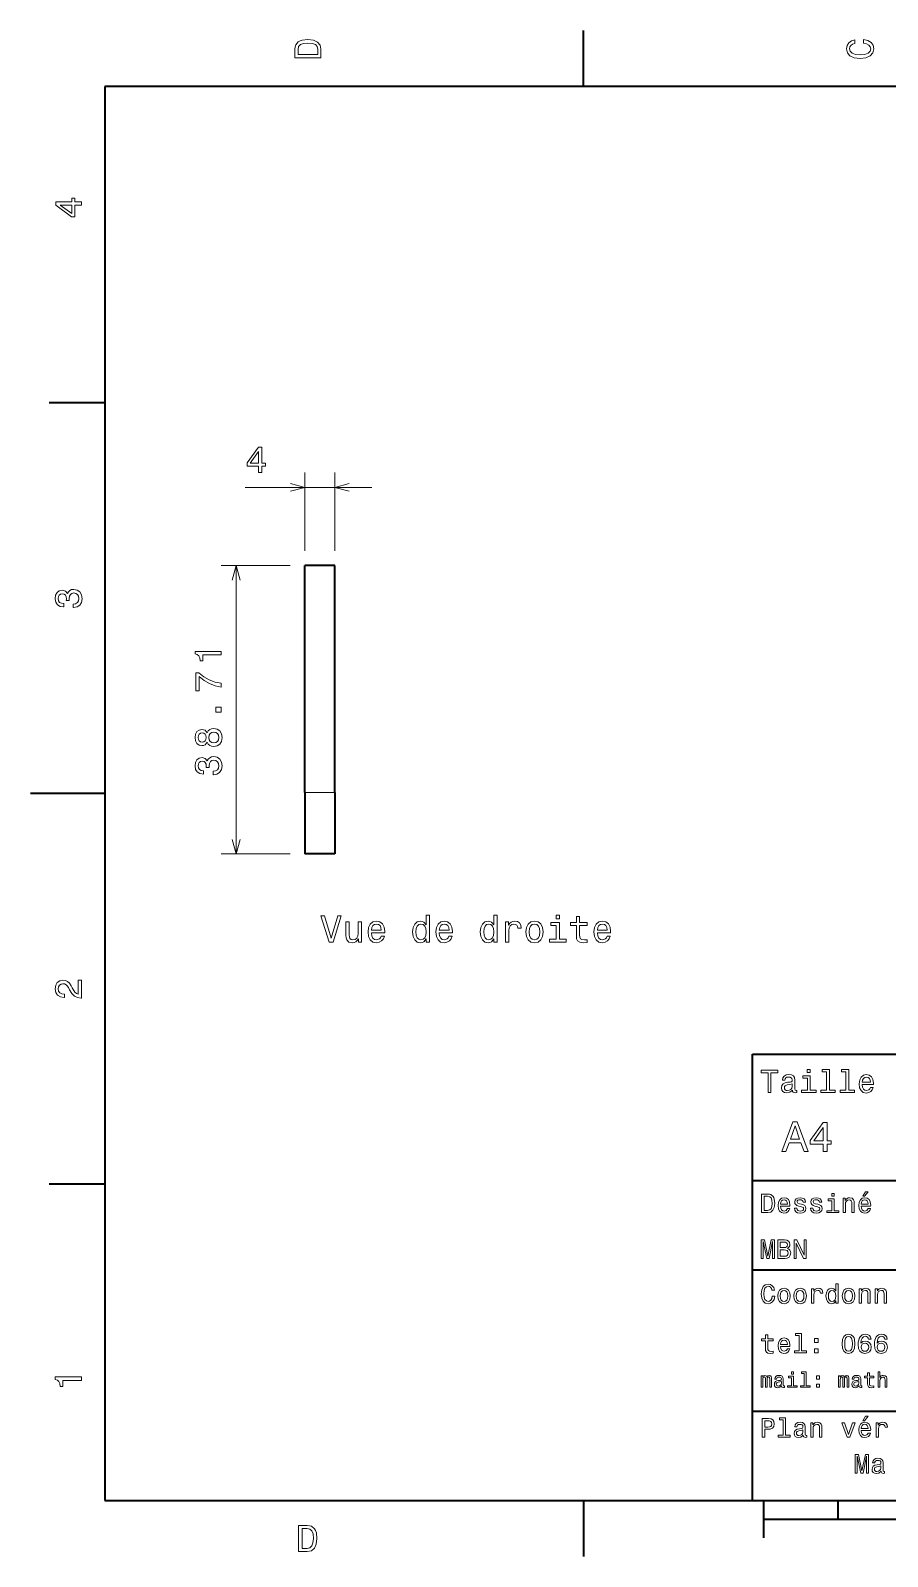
# Model space of a CAD drawing. Extents: x 0 to 297, y 0 to 210.
# Drawn here: x 0 to 115.2, y 2.5 to 207.5 of the extents above; entities that cross this region are included whole.
import ezdxf

# ---------------------------------------------------------------- set-up
doc = ezdxf.new("R2010")
doc.units = 0

msp = doc.modelspace()

# ---------------------------------------------------------------- linework, layer by layer
at = {"color": 7, "lineweight": 35, "ltscale": 0.1875}
for p, q in [((74.300003, 200), (74.300003, 207.5)), ((10, 157.5), (2.5, 157.5)), ((10, 52.5), (2.5, 52.5)), ((74.300003, 10), (74.300003, 2.5))]:
    msp.add_line(p, q, dxfattribs=at)
at = {"color": 7, "lineweight": 35}
for p, q in [((287, 200), (10, 200)), ((10, 200), (10, 10)), ((36.885075, 105.122139), (36.885075, 135.609818)), ((40.885075, 105.122139), (40.885075, 135.609818)), ((97, 10), (97, 70)), ((97, 70), (287, 70)), ((97, 53), (162, 53)), ((97, 41), (162, 41)), ((97, 22), (162, 22)), ((10, 10), (287, 10)), ((97, 10), (287, 10)), ((98.5, 7.5), (198.5, 7.5))]:
    msp.add_line(p, q, dxfattribs=at)
at = {"color": 7, "lineweight": 13, "ltscale": 0.262699}
for p, q in [((36.885075, 137.609818), (36.885075, 148.117783)), ((40.885075, 137.609818), (40.885075, 148.117783))]:
    msp.add_line(p, q, dxfattribs=at)
at = {"color": 7, "lineweight": 13, "ltscale": 0.425901}
msp.add_line((28.849052, 146.117783), (45.885075, 146.117783), dxfattribs=at)
at = {"color": 7, "lineweight": 13, "ltscale": 0.231295}
for p, q in [((34.885075, 135.609818), (25.633284, 135.609818)), ((34.885075, 96.904083), (25.633284, 96.904083))]:
    msp.add_line(p, q, dxfattribs=at)
at = {"color": 7, "lineweight": 13}
msp.add_line((27.633284, 96.904083), (27.633284, 135.609818), dxfattribs=at)
at = {"color": 7, "lineweight": 35, "ltscale": 0.1}
for p, q in [((40.885075, 135.609818), (36.885075, 135.609818)), ((40.885075, 96.904083), (36.885075, 96.904083))]:
    msp.add_line(p, q, dxfattribs=at)
at = {"color": 7, "lineweight": 35, "ltscale": 0.25}
msp.add_line((10, 105), (0, 105), dxfattribs=at)
at = {"color": 7, "lineweight": 13, "ltscale": 0.1}
msp.add_line((40.885075, 105.122139), (36.885075, 105.122139), dxfattribs=at)
at = {"color": 7, "lineweight": 35, "ltscale": 0.205451}
for p, q in [((36.885075, 105.122139), (36.885075, 96.904083)), ((40.885075, 105.122139), (40.885075, 96.904083))]:
    msp.add_line(p, q, dxfattribs=at)
at = {"color": 7, "lineweight": 35, "ltscale": 0.125}
msp.add_line((98.5, 10), (98.5, 5), dxfattribs=at)
at = {"color": 7, "lineweight": 35, "ltscale": 0.0625}
msp.add_line((108.5, 10), (108.5, 7.5), dxfattribs=at)
at = {"color": 7, "lineweight": 13}
for points in [[(35.533215, 204.994965), (35.533215, 203.829971), (39.033215, 203.829971), (39.033215, 204.994965), (38.922264, 205.544678), (38.584366, 205.953171), (38.034657, 206.205338), (37.283215, 206.296112), (36.516644, 206.215424), (36.21405, 206.114563), (35.971977, 205.973343), (35.644165, 205.56485), (35.563473, 205.297562)], [(35.951801, 204.959656), (36.027451, 205.342941), (36.259438, 205.605194), (36.672985, 205.761536), (37.283215, 205.811966), (37.873272, 205.756485), (38.286816, 205.600143), (38.533936, 205.332855), (38.614628, 204.959656), (38.614628, 204.298996), (35.951801, 204.298996)], [(111.93206, 205.817017), (112.35569, 205.716141), (112.658287, 205.549713), (112.844887, 205.317734), (112.905403, 205.045395), (112.814629, 204.71759), (112.54229, 204.460388), (112.098488, 204.28891), (111.483215, 204.233429), (110.872986, 204.28891), (110.424141, 204.455338), (110.151802, 204.71254), (110.055984, 205.045395), (110.106415, 205.287476), (110.247627, 205.494247), (110.474571, 205.655624), (110.787247, 205.766571), (110.787247, 206.245682), (110.308144, 206.094391), (109.94503, 205.832138), (109.718086, 205.474075), (109.637398, 205.045395), (109.763474, 204.510818), (110.116501, 204.10231), (110.696472, 203.840057), (111.483215, 203.749283), (112.269958, 203.840057), (112.84993, 204.10231), (113.208, 204.510818), (113.329041, 205.045395), (113.233215, 205.51442), (112.965927, 205.892654), (112.527161, 206.159943), (111.93206, 206.301163)], [(6.833213, 184.02739), (6.833213, 184.481277), (5.965778, 184.481277), (5.965778, 184.98056), (5.56232, 184.98056), (5.56232, 184.481277), (3.408862, 184.481277), (3.408862, 184.022339), (5.521974, 182.489197), (5.965778, 182.489197), (5.965778, 184.02739)], [(5.56232, 182.912827), (3.993876, 184.02739), (5.56232, 184.02739)], [(30.644442, 148.117783), (31.098331, 148.117783), (31.098331, 148.985214), (31.597612, 148.985214), (31.597612, 149.388672), (31.098331, 149.388672), (31.098331, 151.54213), (30.639399, 151.54213), (29.106256, 149.429016), (29.106256, 148.985214), (30.644442, 148.985214)], [(29.529888, 149.388672), (30.644442, 150.957123), (30.644442, 149.388672)], [(5.73379, 129.979111), (5.769093, 129.979111), (6.253242, 130.059799), (6.616354, 130.296829), (6.848343, 130.670029), (6.934078, 131.164276), (6.848343, 131.688766), (6.626441, 132.082138), (6.273415, 132.334305), (5.819525, 132.425079), (5.521974, 132.384735), (5.279899, 132.273788), (5.0933, 132.092224), (4.957133, 131.850143), (4.684798, 132.177963), (4.251081, 132.293961), (3.857709, 132.218307), (3.560158, 132.00145), (3.373559, 131.648422), (3.307997, 131.164276), (3.388689, 130.710388), (3.610591, 130.362396), (3.963617, 130.135452), (4.432637, 130.059799), (4.46794, 130.059799), (4.46794, 130.508652), (4.145173, 130.548996), (3.913184, 130.680115), (3.771974, 130.891937), (3.721542, 131.189484), (3.761888, 131.451736), (3.867795, 131.643372), (4.039265, 131.759369), (4.271254, 131.804764), (4.518372, 131.759369), (4.684798, 131.638336), (4.785663, 131.426514), (4.815922, 131.139053), (4.810879, 130.942368), (5.209294, 130.942368), (5.199208, 131.189484), (5.244596, 131.507217), (5.365634, 131.744247), (5.56232, 131.885452), (5.819525, 131.935883), (6.112032, 131.880417), (6.328891, 131.734161), (6.465058, 131.502167), (6.510447, 131.194534), (6.460014, 130.876801), (6.308718, 130.644821), (6.066643, 130.498566), (5.73379, 130.443085)], [(25.633284, 123.638214), (25.633284, 124.097153), (22.108067, 124.097153), (22.108067, 123.754211), (22.415705, 123.663429), (22.622477, 123.481873), (22.743515, 123.204498), (22.783859, 122.821213), (23.14193, 122.821213), (23.14193, 123.638214)], [(25.633284, 119.291962), (25.633284, 119.801331), (24.801151, 119.967751), (24.024494, 120.260262), (23.303312, 120.673805), (22.62752, 121.213432), (22.208933, 121.213432), (22.208933, 118.812851), (22.667866, 118.812851), (22.667866, 120.729279), (23.348701, 120.174522), (24.059797, 119.755936), (24.81628, 119.463432)], [(25.633284, 115.908966), (25.633284, 116.604927), (24.881844, 116.604927), (24.881844, 115.908966)], [(23.747116, 111.895561), (23.888327, 111.638359), (24.085012, 111.461845), (24.33213, 111.350891), (24.629681, 111.31559), (25.078529, 111.396286), (25.426512, 111.628273), (25.648413, 112.006516), (25.734148, 112.52092), (25.648413, 113.030289), (25.426512, 113.408531), (25.078529, 113.640518), (24.629681, 113.726257), (24.33213, 113.685905), (24.085012, 113.580002), (23.888327, 113.398445), (23.747116, 113.146286), (23.62608, 113.348015), (23.459652, 113.48922), (23.257923, 113.574959), (23.010805, 113.605217), (22.652737, 113.524529), (22.365273, 113.312714), (22.178673, 112.969772), (22.108067, 112.52092), (22.178673, 112.067032), (22.365273, 111.724091), (22.652737, 111.507233), (23.010805, 111.431587), (23.257923, 111.456802), (23.459652, 111.542534)], [(23.051151, 111.91069), (22.829248, 111.951035), (22.65778, 112.072075), (22.551872, 112.263718), (22.511526, 112.52092), (22.551872, 112.773087), (22.65778, 112.964729), (22.829248, 113.085762), (23.051151, 113.131157), (23.278097, 113.085762), (23.454609, 112.964729), (23.570604, 112.773087), (23.605906, 112.52092), (23.565559, 112.263718), (23.454609, 112.072075), (23.278097, 111.951035)], [(24.619595, 111.799744), (24.352304, 111.845131), (24.150574, 111.991386), (24.019451, 112.21833), (23.974062, 112.52092), (24.019451, 112.818474), (24.150574, 113.045418), (24.352304, 113.191673), (24.619595, 113.242104), (24.907059, 113.191673), (25.123919, 113.045418), (25.265127, 112.818474), (25.310516, 112.52092), (25.265127, 112.21833), (25.123919, 111.991386), (24.907059, 111.845131)], [(24.533859, 107.514008), (24.569162, 107.514008), (25.053312, 107.594696), (25.416426, 107.831726), (25.648413, 108.204926), (25.734148, 108.699165), (25.648413, 109.223663), (25.426512, 109.617035), (25.073484, 109.869194), (24.619595, 109.959976), (24.322044, 109.919624), (24.079969, 109.808678), (23.89337, 109.627121), (23.757202, 109.38504), (23.484869, 109.712852), (23.051151, 109.82885), (22.65778, 109.753197), (22.360229, 109.536339), (22.17363, 109.183319), (22.108067, 108.699165), (22.188759, 108.245277), (22.410662, 107.897293), (22.763687, 107.670349), (23.232708, 107.594696), (23.268009, 107.594696), (23.268009, 108.043549), (22.945244, 108.083893), (22.713255, 108.215012), (22.572044, 108.426834), (22.521612, 108.72438), (22.561958, 108.986633), (22.667866, 109.178268), (22.839336, 109.294266), (23.071323, 109.339653), (23.318441, 109.294266), (23.484869, 109.173225), (23.585733, 108.961411), (23.615992, 108.67395), (23.610949, 108.477264), (24.009365, 108.477264), (23.999277, 108.72438), (24.044666, 109.042107), (24.165705, 109.279137), (24.362391, 109.420349), (24.619595, 109.470779), (24.912102, 109.415306), (25.128962, 109.269051), (25.265127, 109.037064), (25.310516, 108.729424), (25.260084, 108.411697), (25.108788, 108.17971), (24.866713, 108.033463), (24.533859, 107.977982)], [(41.280609, 88.552498), (40.403088, 85.571953), (39.500347, 88.552498), (39.02124, 88.552498), (40.150925, 85.047455), (40.655247, 85.047455), (41.759716, 88.552498)], [(53.167496, 85.466042), (53.167496, 85.047455), (53.611298, 85.047455), (53.611298, 88.668495), (53.172539, 88.668495), (53.172539, 87.342125), (52.834641, 87.72541), (52.627869, 87.816185), (52.390839, 87.851486), (51.962166, 87.750626), (51.629311, 87.468201), (51.412453, 87.014313), (51.336803, 86.404083), (51.412453, 85.793854), (51.629311, 85.334915), (51.962166, 85.047455), (52.390839, 84.951637), (52.627869, 84.986938), (52.839684, 85.077713)], [(62.275566, 85.466042), (62.275566, 85.047455), (62.719368, 85.047455), (62.719368, 88.668495), (62.280609, 88.668495), (62.280609, 87.342125), (61.942711, 87.72541), (61.735939, 87.816185), (61.498909, 87.851486), (61.070236, 87.750626), (60.737381, 87.468201), (60.520523, 87.014313), (60.444874, 86.404083), (60.520523, 85.793854), (60.737381, 85.334915), (61.070236, 85.047455), (61.498909, 84.951637), (61.735939, 84.986938), (61.947754, 85.077713)], [(71.091125, 88.668495), (70.622101, 88.668495), (70.622101, 88.164169), (71.091125, 88.164169)], [(73.350494, 87.286652), (73.350494, 85.930023), (73.380753, 85.491257), (73.521957, 85.188667), (73.804382, 85.012154), (74.283493, 84.951637), (74.807983, 84.976852), (74.807983, 85.360138), (74.424698, 85.329872), (74.076714, 85.370224), (73.890121, 85.4963), (73.809425, 85.708115), (73.794296, 86.005669), (73.794296, 87.286652), (74.807983, 87.286652), (74.807983, 87.664886), (73.794296, 87.664886), (73.794296, 88.45668), (73.350494, 88.45668), (73.350494, 87.664886), (72.583923, 87.664886), (72.583923, 87.286652)], [(44.483059, 87.755669), (44.039253, 87.755669), (44.039253, 86.192268), (43.988823, 85.829155), (43.842567, 85.56691), (43.615623, 85.405525), (43.318073, 85.355095), (43.081039, 85.395439), (42.929745, 85.516472), (42.844009, 85.723244), (42.823837, 86.015755), (42.823837, 87.755669), (42.380032, 87.755669), (42.380032, 85.97541), (42.395161, 85.61734), (42.490982, 85.319786), (42.783489, 85.047455), (43.25251, 84.951637), (43.504669, 84.986938), (43.721531, 85.077713), (43.908131, 85.234055), (44.059425, 85.460999), (44.059425, 85.047455), (44.483059, 85.047455)], [(45.819511, 86.272957), (47.59473, 86.272957), (47.599773, 86.479729), (47.519081, 87.0597), (47.29718, 87.493423), (46.944153, 87.755669), (46.475132, 87.851486), (46.016197, 87.750626), (45.663174, 87.468201), (45.436226, 87.00927), (45.355537, 86.404083), (45.431183, 85.783768), (45.658131, 85.329872), (46.006111, 85.047455), (46.460003, 84.951637), (46.853374, 85.017197), (47.17614, 85.188667), (47.413174, 85.460999), (47.549339, 85.824112), (47.11058, 85.824112), (47.019802, 85.622383), (46.888676, 85.471085), (46.51548, 85.350052), (46.228016, 85.405525), (46.011154, 85.582039), (45.869946, 85.869499), (45.819511, 86.257828)], [(45.819511, 86.646156), (45.874989, 86.994141), (46.011154, 87.251343), (46.217926, 87.407684), (46.490261, 87.463158), (46.757553, 87.407684), (46.964325, 87.251343), (47.090408, 86.994141), (47.135796, 86.646156)], [(52.466488, 87.453072), (52.758995, 87.382469), (52.980896, 87.185783), (53.112022, 86.857971), (53.162453, 86.404083), (53.112022, 85.945152), (52.980896, 85.61734), (52.758995, 85.415611), (52.466488, 85.350052), (52.18911, 85.415611), (51.977295, 85.61734), (51.836082, 85.950195), (51.790695, 86.404083), (51.836082, 86.852928), (51.977295, 87.18074), (52.18911, 87.382469)], [(54.927582, 86.272957), (56.702797, 86.272957), (56.70784, 86.479729), (56.627151, 87.0597), (56.405251, 87.493423), (56.052223, 87.755669), (55.583202, 87.851486), (55.124268, 87.750626), (54.77124, 87.468201), (54.544296, 87.00927), (54.463604, 86.404083), (54.539253, 85.783768), (54.766197, 85.329872), (55.114182, 85.047455), (55.568069, 84.951637), (55.961445, 85.017197), (56.28421, 85.188667), (56.52124, 85.460999), (56.65741, 85.824112), (56.218651, 85.824112), (56.127869, 85.622383), (55.996746, 85.471085), (55.62355, 85.350052), (55.336082, 85.405525), (55.119225, 85.582039), (54.978012, 85.869499), (54.927582, 86.257828)], [(54.927582, 86.646156), (54.983055, 86.994141), (55.119225, 87.251343), (55.325996, 87.407684), (55.598331, 87.463158), (55.865623, 87.407684), (56.072395, 87.251343), (56.198475, 86.994141), (56.243866, 86.646156)], [(61.574558, 87.453072), (61.867065, 87.382469), (62.088966, 87.185783), (62.220093, 86.857971), (62.270523, 86.404083), (62.220093, 85.945152), (62.088966, 85.61734), (61.867065, 85.415611), (61.574558, 85.350052), (61.29718, 85.415611), (61.085365, 85.61734), (60.944153, 85.950195), (60.898766, 86.404083), (60.944153, 86.852928), (61.085365, 87.18074), (61.29718, 87.382469)], [(63.813751, 85.047455), (64.257553, 85.047455), (64.257553, 86.595726), (64.30294, 86.968925), (64.43911, 87.236214), (64.661011, 87.397598), (64.958565, 87.453072), (65.180466, 87.41777), (65.346893, 87.31691), (65.447754, 87.145439), (65.483063, 86.913452), (65.931908, 86.913452), (65.871384, 87.321953), (65.704956, 87.614456), (65.427582, 87.79097), (65.049339, 87.851486), (64.792137, 87.811142), (64.570236, 87.710281), (64.37355, 87.538811), (64.217209, 87.306824), (64.217209, 87.755669), (63.813751, 87.755669)], [(66.552223, 86.39904), (66.632912, 85.783768), (66.864899, 85.329872), (67.233055, 85.047455), (67.727295, 84.951637), (68.216484, 85.047455), (68.584641, 85.324829), (68.816635, 85.778725), (68.902367, 86.39904), (68.816635, 87.014313), (68.584641, 87.473244), (68.216484, 87.750626), (67.727295, 87.851486), (67.233055, 87.750626), (66.864899, 87.468201), (66.632912, 87.014313)], [(67.006111, 86.404083), (67.051498, 86.857971), (67.192711, 87.185783), (67.419655, 87.387512), (67.727295, 87.458115), (68.029884, 87.387512), (68.256836, 87.190826), (68.398041, 86.857971), (68.448471, 86.404083), (68.398041, 85.945152), (68.256836, 85.612297), (68.029884, 85.410568), (67.727295, 85.345009), (67.419655, 85.410568), (67.192711, 85.612297), (67.051498, 85.945152)], [(71.075996, 85.420654), (71.075996, 87.664886), (69.936226, 87.664886), (69.936226, 87.286652), (70.632195, 87.286652), (70.632195, 85.420654), (69.724411, 85.420654), (69.724411, 85.047455), (71.993866, 85.047455), (71.993866, 85.420654)], [(76.179741, 86.272957), (77.954956, 86.272957), (77.959999, 86.479729), (77.879303, 87.0597), (77.65741, 87.493423), (77.304382, 87.755669), (76.835358, 87.851486), (76.376427, 87.750626), (76.023399, 87.468201), (75.796455, 87.00927), (75.715759, 86.404083), (75.791412, 85.783768), (76.018356, 85.329872), (76.366341, 85.047455), (76.820229, 84.951637), (77.213608, 85.017197), (77.536369, 85.188667), (77.773399, 85.460999), (77.909569, 85.824112), (77.47081, 85.824112), (77.380028, 85.622383), (77.248901, 85.471085), (76.875702, 85.350052), (76.588242, 85.405525), (76.371384, 85.582039), (76.230171, 85.869499), (76.179741, 86.257828)], [(76.179741, 86.646156), (76.235214, 86.994141), (76.371384, 87.251343), (76.578156, 87.407684), (76.850494, 87.463158), (77.117783, 87.407684), (77.324554, 87.251343), (77.450638, 86.994141), (77.496017, 86.646156)], [(6.833213, 77.519447), (6.833213, 79.925072), (6.399496, 79.925072), (6.399496, 78.023773), (6.162464, 78.129684), (5.965778, 78.311241), (5.607709, 78.871033), (5.456412, 79.168587), (5.239553, 79.501442), (4.987392, 79.738472), (4.689842, 79.874641), (4.351945, 79.925072), (3.928314, 79.839333), (3.595461, 79.602303), (3.383646, 79.239189), (3.307997, 78.770172), (3.393732, 78.286018), (3.630764, 77.91787), (4.009006, 77.680832), (4.508286, 77.600143), (4.578891, 77.600143), (4.578891, 78.059074), (4.538545, 78.059074), (4.195605, 78.104462), (3.943444, 78.240631), (3.782061, 78.457489), (3.726585, 78.744957), (3.777017, 79.03746), (3.903098, 79.254318), (4.099784, 79.395531), (4.346902, 79.445961), (4.578891, 79.41066), (4.775577, 79.314842), (4.947046, 79.153458), (5.098343, 78.931557), (5.259727, 78.634003), (5.572406, 78.139771), (5.90526, 77.791786), (6.308718, 77.585014), (6.818084, 77.519447)], [(99.102303, 64.837173), (99.5, 64.837173), (99.5, 67.47406), (100.407784, 67.47406), (100.407784, 67.837173), (98.190201, 67.837173), (98.190201, 67.47406), (99.102303, 67.47406)], [(104.786743, 67.940918), (104.384727, 67.940918), (104.384727, 67.508644), (104.786743, 67.508644)], [(106.969742, 67.621033), (106.969742, 65.157059), (106.187317, 65.157059), (106.187317, 64.837173), (108.128242, 64.837173), (108.128242, 65.157059), (107.350143, 65.157059), (107.350143, 67.940918), (106.373199, 67.940918), (106.373199, 67.621033)], [(109.572044, 67.621033), (109.572044, 65.157059), (108.789627, 65.157059), (108.789627, 64.837173), (110.730545, 64.837173), (110.730545, 65.157059), (109.952454, 65.157059), (109.952454, 67.940918), (108.975502, 67.940918), (108.975502, 67.621033)], [(102.387611, 65.139771), (102.387611, 65.126801), (102.409225, 64.979828), (102.47406, 64.876076), (102.746399, 64.793945), (102.958214, 64.828529), (102.958214, 65.122475), (102.867432, 65.109505), (102.746399, 65.165703), (102.724785, 65.338615), (102.724785, 66.540344), (102.672913, 66.84726), (102.521614, 67.0634), (102.257927, 67.193085), (101.886169, 67.240631), (101.523056, 67.188759), (101.255043, 67.041786), (101.086456, 66.812675), (101.030258, 66.510086), (101.030258, 66.484146), (101.371758, 66.484146), (101.402016, 66.665703), (101.497116, 66.795387), (101.65274, 66.873199), (101.873199, 66.903458), (102.085014, 66.881844), (102.236313, 66.817001), (102.327087, 66.704605), (102.357346, 66.548988), (102.340057, 66.367432), (102.270897, 66.276657), (102.097984, 66.233429), (101.773773, 66.198845), (101.402016, 66.121033), (101.138329, 65.982704), (100.982712, 65.766571), (100.935158, 65.446686), (100.978386, 65.161385), (101.112389, 64.949562), (101.328529, 64.815559), (101.626801, 64.768013), (102.028816, 64.858788)], [(102.344383, 65.649857), (102.292511, 65.425072), (102.154182, 65.252159), (101.946686, 65.139771), (101.691643, 65.100861), (101.527374, 65.122475), (101.41066, 65.191643), (101.337173, 65.312675), (101.315559, 65.481262), (101.332855, 65.632561), (101.402016, 65.740631), (101.678673, 65.861671), (102.028816, 65.913544), (102.344383, 66.017288)], [(104.773773, 65.157059), (104.773773, 67.080688), (103.796829, 67.080688), (103.796829, 66.756485), (104.393372, 66.756485), (104.393372, 65.157059), (103.615273, 65.157059), (103.615273, 64.837173), (105.560516, 64.837173), (105.560516, 65.157059)], [(111.750717, 65.887604), (113.272339, 65.887604), (113.276657, 66.064842), (113.207497, 66.561958), (113.017288, 66.933716), (112.714699, 67.158501), (112.312683, 67.240631), (111.919312, 67.154175), (111.616714, 66.912102), (111.422188, 66.51873), (111.353027, 66), (111.41787, 65.4683), (111.612396, 65.079247), (111.91066, 64.837173), (112.299713, 64.755043), (112.636887, 64.811234), (112.913544, 64.958214), (113.116714, 65.191643), (113.233429, 65.502876), (112.857346, 65.502876), (112.779541, 65.329971), (112.667145, 65.200287), (112.34726, 65.096542), (112.100868, 65.144089), (111.914986, 65.295387), (111.793945, 65.541786), (111.750717, 65.874634)], [(111.750717, 66.207489), (111.798271, 66.50576), (111.914986, 66.726219), (112.092216, 66.860229), (112.325653, 66.907776), (112.554756, 66.860229), (112.731987, 66.726219), (112.840057, 66.50576), (112.878967, 66.207489)], [(100.982712, 56.9049), (101.51297, 56.9049), (101.933716, 58.080692), (103.530258, 58.080692), (103.951012, 56.9049), (104.492798, 56.9049), (103.028816, 60.910664), (102.440926, 60.910664)], [(102.118156, 58.570606), (102.734871, 60.334293), (103.351585, 58.570606)], [(106.521614, 56.9049), (107.040344, 56.9049), (107.040344, 57.896255), (107.610954, 57.896255), (107.610954, 58.357349), (107.040344, 58.357349), (107.040344, 60.818443), (106.515854, 60.818443), (104.763687, 58.403458), (104.763687, 57.896255), (106.521614, 57.896255)], [(105.247841, 58.357349), (106.521614, 60.149857), (106.521614, 58.357349)], [(107.992798, 51.27702), (107.657784, 51.27702), (107.657784, 50.916786), (107.992798, 50.916786)], [(111.84726, 50.88797), (112.059799, 50.88797), (112.560516, 51.500362), (112.207489, 51.500362)], [(99.080688, 51.190563), (98.248558, 51.190563), (98.248558, 48.690563), (99.080688, 48.690563), (99.473343, 48.769814), (99.765129, 49.011169), (99.945244, 49.40382), (100.010086, 49.940563), (99.952446, 50.488113), (99.880402, 50.70425), (99.779541, 50.877163), (99.487755, 51.111313), (99.296829, 51.168949)], [(99.055473, 50.891571), (99.329254, 50.837536), (99.516571, 50.671829), (99.628242, 50.376442), (99.664268, 49.940563), (99.624641, 49.519093), (99.51297, 49.223705), (99.322044, 49.047192), (99.055473, 48.989555), (98.583572, 48.989555), (98.583572, 50.891571)], [(100.784584, 49.565922), (102.052597, 49.565922), (102.056198, 49.713619), (101.998558, 50.127884), (101.840057, 50.437683), (101.587898, 50.625), (101.252884, 50.693443), (100.925072, 50.621399), (100.672913, 50.41967), (100.510803, 50.091862), (100.453171, 49.659584), (100.507202, 49.216499), (100.669312, 48.892292), (100.91787, 48.690563), (101.242073, 48.62212), (101.523056, 48.668949), (101.753601, 48.791428), (101.922913, 48.98595), (102.020172, 49.245319), (101.706772, 49.245319), (101.64193, 49.101227), (101.548271, 48.993156), (101.2817, 48.9067), (101.07637, 48.946327), (100.921471, 49.072407), (100.820602, 49.27774), (100.784584, 49.555115)], [(100.784584, 49.832493), (100.824211, 50.081055), (100.921471, 50.264771), (101.069168, 50.376442), (101.263687, 50.416069), (101.454613, 50.376442), (101.602303, 50.264771), (101.69236, 50.081055), (101.724785, 49.832493)], [(103.623199, 49.818085), (103.317001, 49.890129), (103.090057, 49.972984), (103.014412, 50.142292), (103.036026, 50.261169), (103.111671, 50.347622), (103.234146, 50.401657), (103.41066, 50.423271), (103.579971, 50.401657), (103.713257, 50.336815), (103.799713, 50.239555), (103.835732, 50.109871), (104.145531, 50.109871), (104.145531, 50.117077), (104.091499, 50.351227), (103.943802, 50.534943), (103.713257, 50.650219), (103.41066, 50.693443), (103.104469, 50.650219), (102.881126, 50.531342), (102.740631, 50.354828), (102.697403, 50.131485), (102.729828, 49.915348), (102.830688, 49.76405), (102.996399, 49.655983), (103.237755, 49.580334), (103.590775, 49.493877), (103.806915, 49.40382), (103.864555, 49.331772), (103.886169, 49.223705), (103.853745, 49.09042), (103.767288, 48.989555), (103.626801, 48.924713), (103.439484, 48.903099), (103.241356, 48.924713), (103.09726, 49.000362), (103, 49.122841), (102.960373, 49.292149), (102.654175, 49.292149), (102.704613, 49.003963), (102.852303, 48.795029), (103.086456, 48.668949), (103.41066, 48.62212), (103.749283, 48.668949), (103.997841, 48.795029), (104.149139, 48.996758), (104.203171, 49.259727), (104.163544, 49.486671), (104.051872, 49.641571), (103.868156, 49.742435)], [(105.791786, 49.818085), (105.485588, 49.890129), (105.258644, 49.972984), (105.182999, 50.142292), (105.204613, 50.261169), (105.280258, 50.347622), (105.40274, 50.401657), (105.579254, 50.423271), (105.748558, 50.401657), (105.881844, 50.336815), (105.9683, 50.239555), (106.004326, 50.109871), (106.314117, 50.109871), (106.314117, 50.117077), (106.260086, 50.351227), (106.112396, 50.534943), (105.881844, 50.650219), (105.579254, 50.693443), (105.273056, 50.650219), (105.049713, 50.531342), (104.909225, 50.354828), (104.865997, 50.131485), (104.898415, 49.915348), (104.999283, 49.76405), (105.164986, 49.655983), (105.406342, 49.580334), (105.759369, 49.493877), (105.975502, 49.40382), (106.033142, 49.331772), (106.054756, 49.223705), (106.022339, 49.09042), (105.935883, 48.989555), (105.795387, 48.924713), (105.60807, 48.903099), (105.409943, 48.924713), (105.265854, 49.000362), (105.168587, 49.122841), (105.12896, 49.292149), (104.822769, 49.292149), (104.873199, 49.003963), (105.020897, 48.795029), (105.255043, 48.668949), (105.579254, 48.62212), (105.91787, 48.668949), (106.166428, 48.795029), (106.317726, 48.996758), (106.371758, 49.259727), (106.33213, 49.486671), (106.220459, 49.641571), (106.036743, 49.742435)], [(107.981987, 48.957134), (107.981987, 50.560158), (107.16787, 50.560158), (107.16787, 50.289986), (107.664986, 50.289986), (107.664986, 48.957134), (107.016571, 48.957134), (107.016571, 48.690563), (108.637611, 48.690563), (108.637611, 48.957134)], [(109.181557, 48.690563), (109.498558, 48.690563), (109.498558, 49.807278), (109.530983, 50.063042), (109.635445, 50.250362), (109.797546, 50.365635), (110.013687, 50.408863), (110.1866, 50.372841), (110.29467, 50.275578), (110.348701, 50.113472), (110.366714, 49.897335), (110.366714, 48.690563), (110.683716, 48.690563), (110.683716, 49.962177), (110.669312, 50.217941), (110.604469, 50.430477), (110.39193, 50.625), (110.060516, 50.693443), (109.876801, 50.668228), (109.721901, 50.599785), (109.588615, 50.484512), (109.484146, 50.329613), (109.484146, 50.625), (109.181557, 50.625)], [(111.627518, 49.565922), (112.895531, 49.565922), (112.899132, 49.713619), (112.841499, 50.127884), (112.682999, 50.437683), (112.430832, 50.625), (112.095825, 50.693443), (111.768013, 50.621399), (111.515854, 50.41967), (111.353745, 50.091862), (111.296112, 49.659584), (111.350143, 49.216499), (111.512245, 48.892292), (111.760803, 48.690563), (112.085014, 48.62212), (112.365997, 48.668949), (112.596542, 48.791428), (112.765854, 48.98595), (112.863113, 49.245319), (112.549713, 49.245319), (112.484871, 49.101227), (112.391212, 48.993156), (112.124641, 48.9067), (111.919312, 48.946327), (111.764412, 49.072407), (111.663544, 49.27774), (111.627518, 49.555115)], [(111.627518, 49.832493), (111.667145, 50.081055), (111.764412, 50.264771), (111.912102, 50.376442), (112.106628, 50.416069), (112.297546, 50.376442), (112.445244, 50.264771), (112.535301, 50.081055), (112.567726, 49.832493)], [(98.183716, 42.530979), (98.461098, 42.530979), (98.461098, 44.80043), (98.929398, 42.530979), (99.239197, 42.530979), (99.703888, 44.80043), (99.703888, 42.530979), (99.984871, 42.530979), (99.984871, 45.030979), (99.545387, 45.030979), (99.084297, 42.826366), (98.626801, 45.030979), (98.183716, 45.030979)], [(101.703171, 43.881844), (101.95533, 44.090778), (102.020172, 44.231266), (102.041786, 44.404179), (101.994957, 44.674351), (101.854469, 44.868874), (101.627518, 44.987751), (101.310516, 45.030979), (100.420746, 45.030979), (100.420746, 42.530979), (101.360954, 42.530979), (101.695969, 42.581413), (101.944527, 42.729107), (102.099426, 42.963257), (102.153458, 43.280258), (102.12104, 43.492794), (102.034584, 43.669308), (101.894089, 43.798992)], [(101.242073, 43.993515), (100.752159, 43.993515), (100.752159, 44.731987), (101.270897, 44.731987), (101.465416, 44.710373), (101.602303, 44.645531), (101.685158, 44.533859), (101.713974, 44.368156), (101.681557, 44.20245), (101.5951, 44.087173), (101.447403, 44.015129)], [(101.321327, 42.829971), (100.752159, 42.829971), (100.752159, 43.690922), (101.288902, 43.690922), (101.515854, 43.665707), (101.677956, 43.590057), (101.775215, 43.460373), (101.80764, 43.273052), (101.775215, 43.074928), (101.685158, 42.938038), (101.533859, 42.855186)], [(102.600143, 42.530979), (102.899139, 42.530979), (102.899139, 44.580692), (103.857346, 42.530979), (104.242798, 42.530979), (104.242798, 45.030979), (103.940201, 45.030979), (103.940201, 42.981266), (102.992798, 45.030979), (102.600143, 45.030979)], [(99.66787, 37.460373), (99.595818, 37.15778), (99.476944, 36.941643), (99.311241, 36.808357), (99.116714, 36.765129), (98.882568, 36.829971), (98.698845, 37.024494), (98.57637, 37.341499), (98.536743, 37.780979), (98.57637, 38.216858), (98.695244, 38.537464), (98.87896, 38.731987), (99.116714, 38.80043), (99.289627, 38.764408), (99.437317, 38.663544), (99.552597, 38.501442), (99.631844, 38.278099), (99.97406, 38.278099), (99.865997, 38.620316), (99.678673, 38.879681), (99.422913, 39.041786), (99.116714, 39.099422), (98.734871, 39.009365), (98.443085, 38.757202), (98.25576, 38.342937), (98.190926, 37.780979), (98.25576, 37.219021), (98.443085, 36.804756), (98.734871, 36.548992), (99.116714, 36.462536), (99.451729, 36.530979), (99.721901, 36.721901), (99.912827, 37.035301), (100.013687, 37.460373)], [(108.201729, 36.829971), (108.201729, 36.530979), (108.51873, 36.530979), (108.51873, 39.117435), (108.20533, 39.117435), (108.20533, 38.170029), (107.963974, 38.443802), (107.816284, 38.508644), (107.646973, 38.533859), (107.340775, 38.461815), (107.103027, 38.260086), (106.948128, 37.935879), (106.894089, 37.5), (106.948128, 37.064121), (107.103027, 36.736309), (107.340775, 36.530979), (107.646973, 36.462536), (107.816284, 36.487751), (107.967575, 36.552593)], [(100.413544, 37.496399), (100.471184, 37.056915), (100.636887, 36.732708), (100.899857, 36.530979), (101.252884, 36.462536), (101.602303, 36.530979), (101.865273, 36.729107), (102.030983, 37.053314), (102.092216, 37.496399), (102.030983, 37.935879), (101.865273, 38.263687), (101.602303, 38.461815), (101.252884, 38.533859), (100.899857, 38.461815), (100.636887, 38.260086), (100.471184, 37.935879)], [(100.737755, 37.5), (100.770172, 37.824207), (100.87104, 38.058357), (101.033142, 38.20245), (101.252884, 38.25288), (101.469017, 38.20245), (101.631126, 38.061958), (101.731987, 37.824207), (101.768013, 37.5), (101.731987, 37.172188), (101.631126, 36.934437), (101.469017, 36.790344), (101.252884, 36.743515), (101.033142, 36.790344), (100.87104, 36.934437), (100.770172, 37.172188)], [(102.58213, 37.496399), (102.639771, 37.056915), (102.805473, 36.732708), (103.068443, 36.530979), (103.421471, 36.462536), (103.770897, 36.530979), (104.033859, 36.729107), (104.19957, 37.053314), (104.260803, 37.496399), (104.19957, 37.935879), (104.033859, 38.263687), (103.770897, 38.461815), (103.421471, 38.533859), (103.068443, 38.461815), (102.805473, 38.260086), (102.639771, 37.935879)], [(102.906342, 37.5), (102.938759, 37.824207), (103.039627, 38.058357), (103.201729, 38.20245), (103.421471, 38.25288), (103.637611, 38.20245), (103.799713, 38.061958), (103.900574, 37.824207), (103.9366, 37.5), (103.900574, 37.172188), (103.799713, 36.934437), (103.637611, 36.790344), (103.421471, 36.743515), (103.201729, 36.790344), (103.039627, 36.934437), (102.938759, 37.172188)], [(104.963257, 36.530979), (105.280258, 36.530979), (105.280258, 37.636887), (105.312683, 37.903458), (105.409943, 38.094379), (105.568443, 38.209652), (105.780983, 38.249279), (105.939484, 38.224064), (106.058357, 38.152016), (106.130402, 38.029537), (106.155617, 37.863831), (106.476227, 37.863831), (106.432999, 38.155621), (106.314117, 38.364552), (106.115997, 38.490635), (105.845825, 38.533859), (105.662102, 38.505043), (105.503601, 38.432995), (105.363113, 38.310516), (105.251442, 38.144814), (105.251442, 38.465416), (104.963257, 38.465416)], [(107.701012, 38.249279), (107.909943, 38.198845), (108.068443, 38.058357), (108.162102, 37.824207), (108.198128, 37.5), (108.162102, 37.172188), (108.068443, 36.938038), (107.909943, 36.793949), (107.701012, 36.747116), (107.502884, 36.793949), (107.351585, 36.938038), (107.250717, 37.175793), (107.2183, 37.5), (107.250717, 37.820606), (107.351585, 38.054756), (107.502884, 38.198845)], [(109.087898, 37.496399), (109.145531, 37.056915), (109.311241, 36.732708), (109.574203, 36.530979), (109.927231, 36.462536), (110.276657, 36.530979), (110.539627, 36.729107), (110.70533, 37.053314), (110.766571, 37.496399), (110.70533, 37.935879), (110.539627, 38.263687), (110.276657, 38.461815), (109.927231, 38.533859), (109.574203, 38.461815), (109.311241, 38.260086), (109.145531, 37.935879)], [(109.412102, 37.5), (109.444527, 37.824207), (109.545387, 38.058357), (109.707489, 38.20245), (109.927231, 38.25288), (110.143372, 38.20245), (110.305473, 38.061958), (110.406342, 37.824207), (110.44236, 37.5), (110.406342, 37.172188), (110.305473, 36.934437), (110.143372, 36.790344), (109.927231, 36.743515), (109.707489, 36.790344), (109.545387, 36.934437), (109.444527, 37.172188)], [(111.350143, 36.530979), (111.667145, 36.530979), (111.667145, 37.647694), (111.69957, 37.903458), (111.804031, 38.090778), (111.966141, 38.206051), (112.182274, 38.249279), (112.355186, 38.213257), (112.463257, 38.115993), (112.517288, 37.953888), (112.535301, 37.737751), (112.535301, 36.530979), (112.852303, 36.530979), (112.852303, 37.802593), (112.837898, 38.058357), (112.773056, 38.270893), (112.560516, 38.465416), (112.229103, 38.533859), (112.045387, 38.508644), (111.890488, 38.440201), (111.757202, 38.324928), (111.65274, 38.170029), (111.65274, 38.465416), (111.350143, 38.465416)], [(113.51873, 36.530979), (113.835732, 36.530979), (113.835732, 37.647694), (113.868156, 37.903458), (113.972626, 38.090778), (114.134727, 38.206051), (114.350861, 38.249279), (114.523773, 38.213257), (114.631844, 38.115993), (114.685883, 37.953888), (114.703888, 37.737751), (114.703888, 36.530979), (115.020889, 36.530979), (115.020889, 37.802593), (115.006485, 38.058357), (114.941643, 38.270893), (114.729111, 38.465416), (114.39769, 38.533859), (114.213974, 38.508644), (114.059082, 38.440201), (113.925789, 38.324928), (113.821327, 38.170029), (113.821327, 38.465416), (113.51873, 38.465416)], [(98.763687, 31.449568), (98.763687, 30.480547), (98.785301, 30.167147), (98.886169, 29.951008), (99.087898, 29.824926), (99.430115, 29.7817), (99.804756, 29.799711), (99.804756, 30.073486), (99.530983, 30.051872), (99.282417, 30.08069), (99.149132, 30.170748), (99.091499, 30.322046), (99.080688, 30.534582), (99.080688, 31.449568), (99.804756, 31.449568), (99.804756, 31.71974), (99.080688, 31.71974), (99.080688, 32.285301), (98.763687, 32.285301), (98.763687, 31.71974), (98.216141, 31.71974), (98.216141, 31.449568)], [(100.784584, 30.725504), (102.052597, 30.725504), (102.056198, 30.873198), (101.998558, 31.287464), (101.840057, 31.597261), (101.587898, 31.784582), (101.252884, 31.853025), (100.925072, 31.780979), (100.672913, 31.57925), (100.510803, 31.25144), (100.453171, 30.819164), (100.507202, 30.37608), (100.669312, 30.051872), (100.91787, 29.850143), (101.242073, 29.7817), (101.523056, 29.828529), (101.753601, 29.951008), (101.922913, 30.145533), (102.020172, 30.404898), (101.706772, 30.404898), (101.64193, 30.260807), (101.548271, 30.152737), (101.2817, 30.066282), (101.07637, 30.105907), (100.921471, 30.231987), (100.820602, 30.437319), (100.784584, 30.714697)], [(100.784584, 30.992075), (100.824211, 31.240633), (100.921471, 31.424351), (101.069168, 31.536022), (101.263687, 31.575647), (101.454613, 31.536022), (101.602303, 31.424351), (101.69236, 31.240633), (101.724785, 30.992075)], [(103.306198, 32.170029), (103.306198, 30.116714), (102.654175, 30.116714), (102.654175, 29.850143), (104.271614, 29.850143), (104.271614, 30.116714), (103.623199, 30.116714), (103.623199, 32.4366), (102.809074, 32.4366), (102.809074, 32.170029)], [(105.341499, 31.247837), (105.838615, 31.247837), (105.838615, 31.784582), (105.341499, 31.784582)], [(109.059074, 31.071325), (109.113113, 30.505762), (109.282425, 30.102304), (109.552597, 29.857347), (109.927231, 29.778097), (110.298271, 29.857347), (110.568443, 30.102304), (110.734146, 30.505762), (110.791786, 31.071325), (110.734146, 31.633286), (110.665703, 31.856628), (110.568443, 32.040344), (110.298271, 32.285301), (109.927231, 32.368156), (109.552597, 32.285301), (109.282425, 32.036743), (109.113113, 31.633286)], [(109.4049, 31.071325), (109.433716, 31.507204), (109.523773, 31.820604), (109.685883, 32.004322), (109.927231, 32.069164), (110.164986, 32.004322), (110.327087, 31.820604), (110.417145, 31.507204), (110.445969, 31.071325), (110.417145, 30.631844), (110.327087, 30.318443), (110.164986, 30.134726), (109.927231, 30.073486), (109.685883, 30.134726), (109.523773, 30.318443), (109.433716, 30.631844)], [(112.960373, 31.676512), (112.89193, 31.9683), (112.733429, 32.184437), (112.488472, 32.321323), (112.171471, 32.368156), (111.958931, 32.342937), (111.775215, 32.274494), (111.613113, 32.162823), (111.476227, 32.004322), (111.368156, 31.806194), (111.288902, 31.56484), (111.238472, 31.280258), (111.22406, 30.959654), (111.2817, 30.448126), (111.458214, 30.077089), (111.742798, 29.853746), (112.131844, 29.778097), (112.48127, 29.842939), (112.747841, 30.012247), (112.920746, 30.278818), (112.981987, 30.617435), (112.920746, 30.959654), (112.755043, 31.222622), (112.499283, 31.388329), (112.182274, 31.445965), (111.840057, 31.373919), (111.58429, 31.168587), (111.638329, 31.56484), (111.753601, 31.849422), (111.930115, 32.01873), (112.175072, 32.076366), (112.355186, 32.04755), (112.492073, 31.971901), (112.58213, 31.845821), (112.62896, 31.676512)], [(112.632568, 30.613832), (112.592941, 30.386887), (112.492073, 30.213976), (112.329971, 30.098703), (112.128242, 30.062679), (111.915703, 30.098703), (111.753601, 30.210375), (111.649139, 30.383286), (111.616714, 30.610229), (111.65274, 30.833572), (111.753601, 31.002882), (111.919312, 31.11095), (112.142654, 31.150576), (112.337173, 31.11095), (112.492073, 31.006483), (112.592941, 30.837175)], [(115.12896, 31.676512), (115.060516, 31.9683), (114.902016, 32.184437), (114.657059, 32.321323), (114.340057, 32.368156), (114.127518, 32.342937), (113.943802, 32.274494), (113.7817, 32.162823), (113.644814, 32.004322), (113.536743, 31.806194), (113.457489, 31.56484), (113.407059, 31.280258), (113.392654, 30.959654), (113.450287, 30.448126), (113.626801, 30.077089), (113.911385, 29.853746), (114.30043, 29.778097), (114.649857, 29.842939), (114.916428, 30.012247), (115.08934, 30.278818), (115.150574, 30.617435), (115.08934, 30.959654), (114.92363, 31.222622), (114.66787, 31.388329), (114.350861, 31.445965), (114.008644, 31.373919), (113.752884, 31.168587), (113.806915, 31.56484), (113.922188, 31.849422), (114.098701, 32.01873), (114.343658, 32.076366), (114.523773, 32.04755), (114.66066, 31.971901), (114.750717, 31.845821), (114.797546, 31.676512)], [(114.801147, 30.613832), (114.761528, 30.386887), (114.66066, 30.213976), (114.498558, 30.098703), (114.296829, 30.062679), (114.08429, 30.098703), (113.922188, 30.210375), (113.817726, 30.383286), (113.785301, 30.610229), (113.821327, 30.833572), (113.922188, 31.002882), (114.087898, 31.11095), (114.311241, 31.150576), (114.505768, 31.11095), (114.66066, 31.006483), (114.761528, 30.837175)], [(105.341499, 29.850143), (105.838615, 29.850143), (105.838615, 30.386887), (105.341499, 30.386887)], [(98.170029, 25.224785), (98.403458, 25.224785), (98.403458, 26.259367), (98.41787, 26.414986), (98.461098, 26.527378), (98.527374, 26.59366), (98.613831, 26.619598), (98.682999, 26.596542), (98.729103, 26.538906), (98.752159, 26.440924), (98.760803, 26.311241), (98.760803, 25.224785), (98.979828, 25.224785), (98.979828, 26.259367), (98.99424, 26.412106), (99.03746, 26.524496), (99.106628, 26.59366), (99.193085, 26.619598), (99.262245, 26.596542), (99.308357, 26.538906), (99.337173, 26.311241), (99.337173, 25.224785), (99.570602, 25.224785), (99.570602, 26.293949), (99.556198, 26.515852), (99.510086, 26.685881), (99.41787, 26.789627), (99.268013, 26.827091), (99.092216, 26.769453), (98.956772, 26.602306), (98.850143, 26.766571), (98.671471, 26.827091), (98.507202, 26.769453), (98.394814, 26.60807), (98.394814, 26.772335), (98.170029, 26.772335)], [(100.925072, 25.426514), (100.925072, 25.417868), (100.939484, 25.319885), (100.982712, 25.250721), (101.164268, 25.195967), (101.305473, 25.219021), (101.305473, 25.414986), (101.244957, 25.406342), (101.164268, 25.443806), (101.149857, 25.559078), (101.149857, 26.360231), (101.115273, 26.564842), (101.014412, 26.708935), (100.838615, 26.795389), (100.590775, 26.827091), (100.348701, 26.792507), (100.170029, 26.694525), (100.05764, 26.541788), (100.020172, 26.340059), (100.020172, 26.322767), (100.247841, 26.322767), (100.268013, 26.443806), (100.331413, 26.53026), (100.435158, 26.582134), (100.58213, 26.602306), (100.723343, 26.587896), (100.824211, 26.54467), (100.884727, 26.469742), (100.9049, 26.365995), (100.893372, 26.244957), (100.84726, 26.184439), (100.731987, 26.155621), (100.515854, 26.132566), (100.268013, 26.080692), (100.092216, 25.988474), (99.988472, 25.844381), (99.956772, 25.631124), (99.985588, 25.440924), (100.074928, 25.299713), (100.219017, 25.210375), (100.41787, 25.178675), (100.685883, 25.239195)], [(102.515854, 25.438042), (102.515854, 26.720463), (101.864555, 26.720463), (101.864555, 26.504324), (102.262245, 26.504324), (102.262245, 25.438042), (101.743515, 25.438042), (101.743515, 25.224785), (103.040344, 25.224785), (103.040344, 25.438042)], [(102.524498, 27.293949), (102.256485, 27.293949), (102.256485, 27.005764), (102.524498, 27.005764)], [(103.979828, 27.080692), (103.979828, 25.438042), (103.458214, 25.438042), (103.458214, 25.224785), (104.752159, 25.224785), (104.752159, 25.438042), (104.233429, 25.438042), (104.233429, 27.293949), (103.58213, 27.293949), (103.58213, 27.080692)], [(105.60807, 26.342941), (106.005768, 26.342941), (106.005768, 26.772335), (105.60807, 26.772335)], [(108.579254, 25.224785), (108.812683, 25.224785), (108.812683, 26.259367), (108.827087, 26.414986), (108.870316, 26.527378), (108.9366, 26.59366), (109.023056, 26.619598), (109.092216, 26.596542), (109.138329, 26.538906), (109.161385, 26.440924), (109.170029, 26.311241), (109.170029, 25.224785), (109.389046, 25.224785), (109.389046, 26.259367), (109.403458, 26.412106), (109.446686, 26.524496), (109.515854, 26.59366), (109.602303, 26.619598), (109.671471, 26.596542), (109.717575, 26.538906), (109.746399, 26.311241), (109.746399, 25.224785), (109.979828, 25.224785), (109.979828, 26.293949), (109.965416, 26.515852), (109.919312, 26.685881), (109.827087, 26.789627), (109.677231, 26.827091), (109.501442, 26.769453), (109.365997, 26.602306), (109.259369, 26.766571), (109.080688, 26.827091), (108.916428, 26.769453), (108.804031, 26.60807), (108.804031, 26.772335), (108.579254, 26.772335)], [(111.33429, 25.426514), (111.33429, 25.417868), (111.348701, 25.319885), (111.39193, 25.250721), (111.573486, 25.195967), (111.714699, 25.219021), (111.714699, 25.414986), (111.654175, 25.406342), (111.573486, 25.443806), (111.559074, 25.559078), (111.559074, 26.360231), (111.524498, 26.564842), (111.42363, 26.708935), (111.247841, 26.795389), (111, 26.827091), (110.757927, 26.792507), (110.579254, 26.694525), (110.466858, 26.541788), (110.429398, 26.340059), (110.429398, 26.322767), (110.657059, 26.322767), (110.677231, 26.443806), (110.740631, 26.53026), (110.844376, 26.582134), (110.991356, 26.602306), (111.132568, 26.587896), (111.233429, 26.54467), (111.293945, 26.469742), (111.314117, 26.365995), (111.302597, 26.244957), (111.256485, 26.184439), (111.141212, 26.155621), (110.925072, 26.132566), (110.677231, 26.080692), (110.501442, 25.988474), (110.39769, 25.844381), (110.365997, 25.631124), (110.394814, 25.440924), (110.484146, 25.299713), (110.628242, 25.210375), (110.827087, 25.178675), (111.0951, 25.239195)], [(112.489914, 26.504324), (112.489914, 25.729107), (112.507202, 25.478388), (112.587898, 25.305477), (112.749275, 25.204613), (113.023056, 25.170031), (113.322769, 25.184439), (113.322769, 25.40346), (113.103745, 25.386168), (112.9049, 25.409224), (112.798271, 25.48127), (112.752159, 25.602306), (112.743515, 25.772335), (112.743515, 26.504324), (113.322769, 26.504324), (113.322769, 26.720463), (112.743515, 26.720463), (112.743515, 27.172913), (112.489914, 27.172913), (112.489914, 26.720463), (112.051872, 26.720463), (112.051872, 26.504324)], [(113.884727, 25.224785), (114.138329, 25.224785), (114.138329, 26.118156), (114.164261, 26.322767), (114.247833, 26.472624), (114.377518, 26.564842), (114.55043, 26.599424), (114.688759, 26.570606), (114.775215, 26.492796), (114.818443, 26.363113), (114.832855, 26.190203), (114.832855, 25.224785), (115.086456, 25.224785), (115.086456, 26.242077), (115.074928, 26.446688), (115.023056, 26.616716), (114.853027, 26.772335), (114.587891, 26.827091), (114.443802, 26.806917), (114.319885, 26.752163), (114.216141, 26.665707), (114.138329, 26.547552), (114.138329, 27.293949), (113.884727, 27.293949)], [(6.833213, 26.159222), (6.833213, 26.618156), (3.307997, 26.618156), (3.307997, 26.275217), (3.615634, 26.184439), (3.822406, 26.002882), (3.943444, 25.725506), (3.98379, 25.34222), (4.341859, 25.34222), (4.341859, 26.159222)], [(100.896255, 25.766571), (100.861671, 25.616716), (100.769455, 25.501442), (100.631126, 25.426514), (100.461098, 25.400578), (100.351585, 25.414986), (100.273773, 25.461096), (100.224785, 25.541788), (100.210373, 25.654181), (100.221901, 25.755045), (100.268013, 25.827091), (100.452446, 25.907782), (100.685883, 25.942364), (100.896255, 26.011528)], [(105.60807, 25.224785), (106.005768, 25.224785), (106.005768, 25.654181), (105.60807, 25.654181)], [(111.305473, 25.766571), (111.270889, 25.616716), (111.178673, 25.501442), (111.040344, 25.426514), (110.870316, 25.400578), (110.760803, 25.414986), (110.682999, 25.461096), (110.634003, 25.541788), (110.619598, 25.654181), (110.631126, 25.755045), (110.677231, 25.827091), (110.861671, 25.907782), (111.0951, 25.942364), (111.305473, 26.011528)], [(98.324211, 18.530979), (98.655617, 18.530979), (98.655617, 19.586454), (99.023056, 19.586454), (99.394089, 19.604465), (99.689484, 19.730547), (99.880402, 19.975504), (99.945244, 20.310518), (99.894814, 20.620316), (99.750717, 20.847261), (99.51297, 20.98415), (99.188759, 21.030979), (98.324211, 21.030979)], [(99.098701, 20.724783), (99.314842, 20.703169), (99.473343, 20.634726), (99.567001, 20.508644), (99.599426, 20.310518), (99.5634, 20.101583), (99.466141, 19.975504), (99.30043, 19.910662), (99.073486, 19.892651), (98.655617, 19.892651), (98.655617, 20.724783)], [(101.137611, 20.850864), (101.137611, 18.79755), (100.485588, 18.79755), (100.485588, 18.530979), (102.103027, 18.530979), (102.103027, 18.79755), (101.454613, 18.79755), (101.454613, 21.117435), (100.640488, 21.117435), (100.640488, 20.850864)], [(103.824928, 18.78314), (103.824928, 18.772333), (103.842941, 18.649855), (103.896973, 18.5634), (104.123917, 18.494957), (104.30043, 18.523775), (104.30043, 18.768732), (104.224785, 18.757925), (104.123917, 18.804754), (104.105911, 18.948847), (104.105911, 19.950287), (104.062683, 20.206051), (103.9366, 20.386166), (103.716858, 20.494236), (103.407059, 20.533861), (103.104469, 20.490633), (102.881126, 20.368155), (102.740631, 20.177233), (102.693802, 19.925072), (102.693802, 19.903458), (102.978386, 19.903458), (103.003601, 20.054754), (103.082855, 20.162823), (103.21254, 20.227665), (103.396255, 20.252882), (103.572769, 20.234869), (103.698845, 20.180836), (103.774498, 20.087175), (103.799713, 19.957493), (103.785301, 19.806194), (103.727669, 19.730547), (103.583572, 19.694523), (103.3134, 19.665705), (103.003601, 19.600864), (102.783859, 19.48559), (102.654175, 19.305475), (102.614555, 19.038904), (102.650574, 18.801151), (102.762245, 18.62464), (102.94236, 18.512968), (103.190926, 18.473343), (103.52594, 18.54899)], [(104.844383, 18.530979), (105.161385, 18.530979), (105.161385, 19.647694), (105.193802, 19.903458), (105.298271, 20.090778), (105.460373, 20.206051), (105.676514, 20.249279), (105.849426, 20.213255), (105.957497, 20.115993), (106.011528, 19.95389), (106.029541, 19.737751), (106.029541, 18.530979), (106.346542, 18.530979), (106.346542, 19.802593), (106.33213, 20.058357), (106.267288, 20.270893), (106.054756, 20.465418), (105.723343, 20.533861), (105.539627, 20.508644), (105.384727, 20.440201), (105.251442, 20.324926), (105.146973, 20.170029), (105.146973, 20.465418), (104.844383, 20.465418)], [(111.627518, 19.40634), (112.895531, 19.40634), (112.899132, 19.554033), (112.841499, 19.9683), (112.682999, 20.278097), (112.430832, 20.465418), (112.095825, 20.533861), (111.768013, 20.461815), (111.515854, 20.260086), (111.353745, 19.932276), (111.296112, 19.5), (111.350143, 19.056915), (111.512245, 18.732708), (111.760803, 18.530979), (112.085014, 18.462536), (112.365997, 18.509365), (112.596542, 18.631844), (112.765854, 18.826368), (112.863113, 19.085733), (112.549713, 19.085733), (112.484871, 18.941643), (112.391212, 18.833572), (112.124641, 18.747118), (111.919312, 18.786743), (111.764412, 18.912823), (111.663544, 19.118155), (111.627518, 19.395533)], [(111.84726, 20.728386), (112.059799, 20.728386), (112.560516, 21.340778), (112.207489, 21.340778)], [(113.637604, 18.530979), (113.954613, 18.530979), (113.954613, 19.636887), (113.98703, 19.903458), (114.08429, 20.094379), (114.242798, 20.209654), (114.45533, 20.249279), (114.613831, 20.224062), (114.732712, 20.152016), (114.804756, 20.029537), (114.829971, 19.863832), (115.150574, 19.863832), (115.107346, 20.155619), (114.988472, 20.364553), (114.790344, 20.490633), (114.520172, 20.533861), (114.336456, 20.505043), (114.177956, 20.432997), (114.03746, 20.310518), (113.925789, 20.144812), (113.925789, 20.465418), (113.637604, 20.465418)], [(103.788902, 19.208212), (103.745674, 19.020893), (103.630402, 18.876801), (103.457489, 18.78314), (103.244957, 18.750719), (103.10807, 18.768732), (103.010803, 18.826368), (102.94957, 18.927233), (102.931557, 19.067722), (102.945969, 19.193804), (103.003601, 19.283861), (103.234146, 19.384726), (103.52594, 19.427954), (103.788902, 19.514408)], [(109.761528, 18.530979), (110.096542, 18.530979), (110.802597, 20.465418), (110.474785, 20.465418), (109.930832, 18.905619), (109.376083, 20.465418), (109.04467, 20.465418)], [(111.627518, 19.672911), (111.667145, 19.921469), (111.764412, 20.105186), (111.912102, 20.216858), (112.106628, 20.256483), (112.297546, 20.216858), (112.445244, 20.105186), (112.535301, 19.921469), (112.567726, 19.672911)], [(110.823479, 13.690562), (111.100861, 13.690562), (111.100861, 15.960014), (111.56916, 13.690562), (111.87896, 13.690562), (112.343651, 15.960014), (112.343651, 13.690562), (112.624634, 13.690562), (112.624634, 16.190563), (112.18515, 16.190563), (111.72406, 13.985951), (111.266563, 16.190563), (110.823479, 16.190563)], [(114.296104, 13.942723), (114.296104, 13.931917), (114.314117, 13.809439), (114.368149, 13.722983), (114.595093, 13.654539), (114.771606, 13.683357), (114.771606, 13.928314), (114.695961, 13.917507), (114.595093, 13.964337), (114.57708, 14.10843), (114.57708, 15.109871), (114.533852, 15.365634), (114.407776, 15.54575), (114.188034, 15.653819), (113.878235, 15.693444), (113.575645, 15.650216), (113.352303, 15.527738), (113.211807, 15.336816), (113.164978, 15.084655), (113.164978, 15.063041), (113.449562, 15.063041), (113.474777, 15.214337), (113.554031, 15.322407), (113.683708, 15.387248), (113.867432, 15.412464), (114.043945, 15.394453), (114.170021, 15.340418), (114.245674, 15.246758), (114.270889, 15.117075), (114.256477, 14.965778), (114.198837, 14.89013), (114.054749, 14.854107), (113.784576, 14.825289), (113.474777, 14.760447), (113.255035, 14.645173), (113.125351, 14.465058), (113.085732, 14.198487), (113.12175, 13.960735), (113.233421, 13.784223), (113.413536, 13.672551), (113.662094, 13.632925), (113.997108, 13.708573)], [(114.260078, 14.367796), (114.21685, 14.180476), (114.101578, 14.036384), (113.928665, 13.942723), (113.716133, 13.910303), (113.579247, 13.928314), (113.481979, 13.985951), (113.420746, 14.086816), (113.402733, 14.227305), (113.417137, 14.353387), (113.474777, 14.443444), (113.705322, 14.544309), (113.997108, 14.587536), (114.260078, 14.673991)], [(37.194958, 6.666787), (36.029972, 6.666787), (36.029972, 3.166787), (37.194958, 3.166787), (37.744667, 3.277738), (38.153168, 3.615634), (38.405331, 4.165346), (38.496109, 4.916787), (38.415417, 5.683357), (38.314552, 5.985951), (38.173344, 6.228026), (37.764839, 6.555836), (37.497551, 6.636527)], [(37.159653, 6.248199), (37.542938, 6.17255), (37.805187, 5.940562), (37.961525, 5.527017), (38.011959, 4.916787), (37.956482, 4.326729), (37.800144, 3.913184), (37.532852, 3.666066), (37.159653, 3.585375), (36.498989, 3.585375), (36.498989, 6.248199)]]:
    msp.add_lwpolyline(points, close=True, dxfattribs=at)
for points in [[(34.953224, 145.600143), (36.885075, 146.117783), (34.953224, 146.635422)], [(42.816925, 146.635422), (40.885075, 146.117783), (42.816925, 145.600143)], [(28.150921, 133.677963), (27.633284, 135.609818), (27.115644, 133.677963)], [(27.115644, 98.83593), (27.633284, 96.904083), (28.150921, 98.83593)]]:
    msp.add_lwpolyline(points, dxfattribs=at)

doc.saveas('drawing.dxf')
